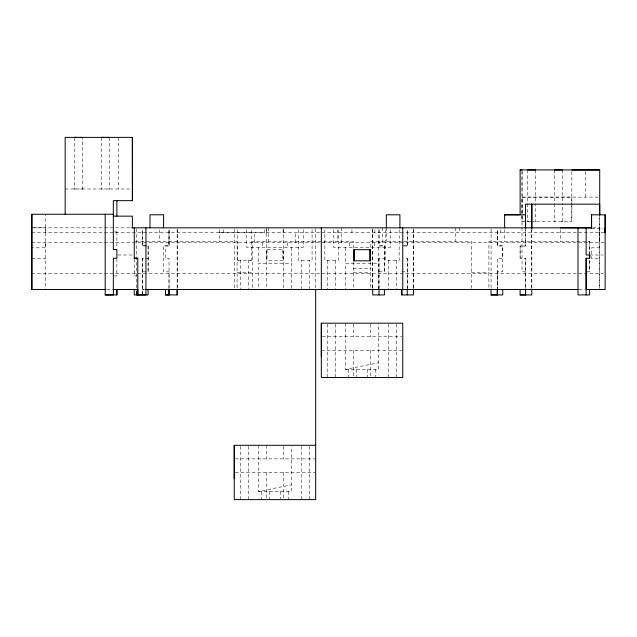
<?xml version="1.0" encoding="UTF-8"?>
<svg xmlns="http://www.w3.org/2000/svg" width="637" height="637" viewBox="0 0 637 637"><rect width="100%" height="100%" fill="white"/><g stroke="black" fill="none" stroke-linecap="round" stroke-linejoin="round"><path stroke-width="0.48" stroke-dasharray="3.19 2.39" d="M45.434 242.729L45.434 247.809L31.85 247.809M45.434 232.744L45.434 214.765M76.52 188.998L74.489 188.998L74.489 137.393M82.085 188.998L82.635 188.998L82.635 137.393M116.874 232.744L116.874 231.924L114.222 231.924M134.256 259.155L134.256 275.909L136.867 275.909M136.429 294.015L136.429 290.392M142.672 293.96L142.688 258.248L148.11 258.248M142.688 246.025L142.688 229.742L142.688 246.025L148.11 246.025M142.672 271.832L148.11 271.832L148.11 245.492L142.672 245.492M169.02 246.025L169.02 229.742L169.02 246.025L165.493 246.025L165.493 258.248L169.02 258.248L169.02 288.513M177.174 288.012L177.174 229.798M240.491 499.623L240.491 446.282M248.637 499.623L248.637 446.282M254.322 242.729L254.322 232.744L254.792 232.744M219.439 232.744L264.259 232.744M295.6 242.729L295.6 232.744L295.122 232.744M298.506 229.806L298.506 260.429L312.082 260.429L312.082 229.806M301.221 499.623L301.221 446.282M301.221 289.485L301.221 260.429M309.367 499.623L309.367 446.282M309.367 289.485L309.367 260.429M327.577 377.502L327.577 324.169M335.723 377.502L335.723 324.169M341.408 242.721L341.408 232.744L341.878 232.744M372.749 288.012L372.749 229.806M378.991 288.187L378.991 258.256L384.422 258.256M378.991 229.75L378.991 246.025L384.422 246.025M382.686 242.721L382.686 232.744L382.208 232.744M378.991 271.832L384.422 271.832L384.422 245.492L378.991 245.492L378.991 229.798M388.299 377.502L388.299 324.169M396.453 377.502L396.453 324.169M407.242 288.187L407.242 258.256L403.619 258.256M407.242 246.025L407.242 229.75L407.242 246.025L403.619 246.025M413.493 288.012L413.493 229.806M497.314 245.5L497.322 229.798L497.314 245.5L502.744 245.5L502.744 271.832L497.306 271.84L497.306 288.513L497.306 258.256L502.744 258.256L502.736 246.025L497.306 246.025L497.306 229.75M520.126 258.256L520.126 246.017L525.557 246.017L525.557 229.463L525.557 246.017L520.126 246.017L520.126 258.256L525.557 258.256L525.557 288.513L525.557 258.256M531.807 288.02L531.807 229.806M530.82 221.572L571.843 221.565L571.843 203.705M571.843 202.709L571.843 169.96M585.427 197.12L585.427 169.944M586.136 271.832L589.671 271.832L589.671 260.055M589.671 254.163L589.671 241.407L488.89 241.407L488.89 288.505M599.712 215.983L599.712 288.497L599.712 216.062M345.477 323.182L345.469 369.356L378.609 362.772M258.391 445.295L258.391 491.469L291.531 484.884M74.489 188.998L75.031 188.998M101.291 137.393L101.291 188.998L103.329 188.998M107.406 188.998L109.445 188.998L109.445 137.393M65.157 188.998L131.381 188.998M80.596 188.998L82.635 188.998M530.573 221.565L522.022 221.572L522.022 197.12L598.764 197.112M522.022 197.12L571.843 197.12L571.843 204.939M527.555 203.705L527.555 221.565L528.75 221.565M534.507 221.565L535.701 221.565L535.701 203.705M554.373 203.705L554.373 221.565L555.36 221.565M561.516 221.565L562.487 221.565M562.288 221.565L562.503 203.705M31.85 227.823L131.755 227.831M592.784 227.823L599.712 227.823L599.72 242.729M33.793 227.823L45.434 227.823L45.434 289.493M591.566 228.396L603.207 228.372M31.85 232.744L605.15 232.744M135.227 241.407L237.091 241.407L237.091 288.505M31.85 242.729L605.15 242.721M403.619 245.492L407.242 245.492M599.712 247.809L591.558 247.809L591.558 258.678L599.712 258.678M117.837 254.991L133.292 254.999M589.663 254.991L603.215 254.991M31.85 258.67L45.434 258.67M237.776 229.806L237.776 260.429L238.684 260.429M241.041 260.429L240.491 260.429L240.491 289.485M248.096 260.429L248.637 260.429L248.637 289.485M250.445 260.429L251.36 260.429L251.36 229.806M237.776 260.429L251.36 260.429M283.107 260.82L266.807 260.82L266.807 249.688L283.107 249.688L283.107 260.82M353.352 268.575L370.734 268.575M525.557 271.832L522.022 271.832L522.022 169.92L522.022 221.572M401.804 271.832L407.242 271.832M237.091 272.652L252.578 272.644M353.352 272.644L370.734 272.644M471.507 272.644L488.89 272.644M31.85 273.735L603.159 273.735M114.222 275.909L116.874 275.909L116.874 259.291M144.488 289.493L142.672 289.493L144.639 289.493M106.753 289.493L112.749 289.493M579.041 289.493L584.949 289.493M322.298 336.758L401.788 336.758M321.327 350.342L401.788 350.342M345.469 369.356L378.609 369.356L378.609 324.161M235.212 458.879L315.681 458.879M235.212 472.455L315.681 472.455M258.391 491.469L291.531 491.469L291.531 446.274M497.306 271.84L497.314 288.187M589.663 241.407L589.663 254.02M589.671 259.944L589.671 271.832M571.843 205.918L571.843 221.565M562.503 169.96L562.503 202.709M560.329 229.766L560.329 241.407M554.373 169.96L554.373 202.709M535.701 169.96L535.701 202.709M531.807 228.962L531.807 288.497M527.555 169.96L527.555 202.709M504.647 229.766L504.647 241.407M500.571 229.79L500.571 232.744M491.063 228.826L491.063 288.497M471.507 288.505L471.507 241.407L370.734 241.407L370.734 248.279M459.826 227.831L459.826 232.744M455.758 227.831L455.758 241.407M413.493 228.826L413.493 289.493M407.242 258.256L407.242 289.493M399.168 229.806L399.168 260.422L385.584 260.429L385.584 229.806M396.453 260.429L396.453 289.485M390.561 229.774L390.561 247.236L333.517 247.244L333.517 229.774M388.299 260.429L388.299 289.485M386.492 227.831L386.492 241.407M384.422 245.492L384.422 271.832M382.415 227.831L382.415 232.744M378.991 258.256L378.991 288.513M378.609 289.485L378.609 263.535L345.469 263.535L345.477 289.485M378.338 247.236L378.338 263.535M375.623 369.356L375.623 377.502M374.859 229.798L374.859 232.744M374.699 242.721L374.699 247.236M372.749 228.826L372.749 288.497M370.734 261.783L370.734 289.485M370.734 324.153L370.734 336.758M370.734 350.342L370.734 376.531M367.477 369.356L367.477 377.502M356.609 369.356L356.609 377.502M353.352 248.279L353.352 241.407L252.578 241.407L252.578 288.505M353.352 261.783L353.352 289.485M353.352 324.145L353.352 336.758M353.352 350.342L353.352 376.531M351.942 229.798L351.942 232.744M349.379 242.721L349.379 247.236M348.463 369.356L348.463 377.502M345.748 247.244L345.748 263.535M341.671 227.831L341.671 232.744M338.438 229.806L338.438 260.429L324.854 260.429L324.854 229.806M337.315 229.766L337.315 241.407M335.723 260.429L335.723 289.485M327.577 260.429L327.577 289.485M315.681 228.826L315.681 289.493M303.483 229.774L303.483 247.244L246.439 247.244L246.439 229.774M291.531 288.529L291.531 263.535L258.391 263.543L258.391 289.493M291.252 247.244L291.252 263.535M288.545 491.469L288.545 499.623M287.621 242.729L287.621 247.244M283.648 228.826L283.648 288.497M283.648 446.266L283.648 458.879M283.648 472.455L283.656 498.652M283.107 229.798L283.107 232.744M282.884 249.688L282.884 260.82M280.391 491.469L280.391 498.715M269.531 491.469L269.531 499.623M268.328 227.831L268.328 241.407M267.03 249.688L267.03 260.82M266.807 229.798L266.807 232.744M266.266 227.831L266.266 288.497M266.266 445.295L266.266 458.879M266.266 472.455L266.266 498.652M264.259 229.798L264.259 232.776M262.293 242.729L262.293 247.244M261.377 491.469L261.377 499.623M258.662 247.244L258.662 263.535M234.241 228.826L234.241 289.485M223.515 229.798L223.515 232.744M219.439 229.766L219.439 241.407M177.174 228.826L177.174 289.493M169.02 229.798L169.02 245.492L163.59 245.492L163.59 271.832L169.02 271.832L169.02 288.187M159.513 229.774L159.513 241.415M148.11 245.492L148.11 271.832M142.688 258.248L142.672 294.015M136.429 228.826L136.429 289.986M136.429 290.974L136.429 294.923M118.769 137.393L118.769 189.006M116.874 231.924L116.874 248.541"/><path stroke-width="0.96" d="M105.846 289.493L31.85 289.493L31.858 214.741M65.157 214.247L65.157 137.385L132.408 137.377L132.4 200.655L113.338 200.663L113.338 249.561L116.866 249.561L116.866 258.256L113.338 258.256L113.338 294.923L105.193 294.923L105.193 214.247M116.866 294.923L116.874 289.485L116.874 294.923L105.193 294.923M116.874 216.15L116.874 200.655M132.353 227.831L132.353 216.158L113.338 216.15M132.353 137.393L132.4 200.655M134.256 227.831L134.264 258.248L137.791 258.248L137.791 294.923L137.791 289.485L116.268 289.485M150.006 227.831L150.013 214.788L163.59 214.788L163.59 227.831M177.174 288.999L177.174 294.915L165.493 294.923L165.493 289.493M165.493 294.923L169.02 294.923L169.02 289.493M234.241 478.706L234.241 445.295L315.681 445.295M321.327 356.593L321.327 323.182L402.759 323.182L402.759 377.502L321.327 377.502L321.327 323.182M372.749 288.999L372.741 294.923L384.422 294.923L384.422 289.493M378.991 294.923L378.991 288.975M386.325 227.831L386.325 214.804L399.909 214.804L399.909 227.831M401.812 294.923L401.812 289.493L401.812 294.923L413.485 294.923L413.493 288.999M407.242 294.923L407.242 288.975M491.063 288.999L491.063 294.923L497.314 294.923L497.314 289.493M502.744 289.493L502.744 294.923L491.063 294.923M522.022 169.92L520.126 169.92L520.118 214.804L504.623 214.804L504.639 227.847M520.126 289.493L520.126 294.923L525.557 294.923L525.557 288.975M525.557 228.492L525.557 204.166L599.712 204.158L599.712 215.067M531.807 289.007L531.807 294.923L520.126 294.923M531.807 228.818L531.807 204.158L531.807 227.974M586.136 294.915L586.136 258.248L589.663 258.248L589.663 254.999L586.136 254.999L586.136 227.831M589.663 289.485L589.663 294.915L577.99 294.915L577.99 227.831M560.329 227.831L591.566 227.839L591.566 214.812M599.712 214.988L599.72 169.944L520.126 169.92M591.566 227.831L591.558 214.804L605.15 214.828L605.15 232.744L605.15 228.372M591.566 228.396L591.566 227.839L131.755 227.831M74.625 137.393L77.507 137.393M82.492 137.393L79.617 137.393M101.434 137.393L104.317 137.393M109.301 137.393L106.427 137.393M527.691 169.96L535.566 169.96M571.843 169.96L599.72 169.952M554.389 169.96L562.503 169.96M113.346 214.247L31.85 214.255L31.85 289.485M504.639 214.796L525.557 214.796L525.557 228.452M134.264 258.248L137.791 258.248M113.338 289.485L137.791 289.485M145.395 289.493L148.11 289.493L148.11 294.923L134.256 294.923L134.256 289.485M240.491 289.485L241.686 289.485M248.096 289.485L248.637 289.485M145.618 289.493L578.062 289.493M136.429 294.923L145.937 294.923L145.937 227.831M591.566 227.839L591.566 228.38M605.142 214.82L605.15 289.485L586.136 289.485L586.136 258.248M589.663 254.999L589.663 258.248M525.557 289.493L525.557 294.923M497.314 288.975L497.314 294.923M402.759 227.831L402.759 289.485M369.97 249.688L369.97 260.82M354.116 249.688L354.116 260.82M321.327 227.823L321.327 289.485M315.681 289.485L315.681 499.623L234.241 499.623L234.241 445.295M177.174 289.493L177.174 294.923M169.02 288.975L169.02 294.915M370.193 249.688L353.893 249.688L353.893 260.82L370.193 260.82L370.193 249.688"/></g></svg>
